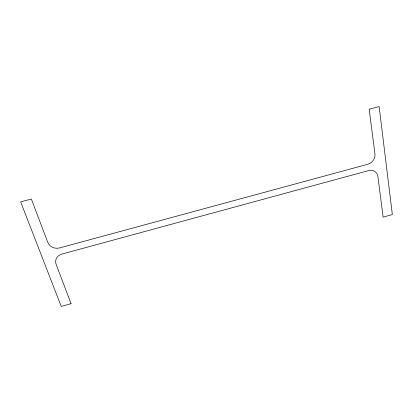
<?xml version="1.0" encoding="UTF-8"?>
<svg xmlns="http://www.w3.org/2000/svg" width="413" height="413" viewBox="0 0 413 413"><rect width="100%" height="100%" fill="white"/><g stroke="black" fill="none" stroke-linecap="round" stroke-linejoin="round"><path stroke-width="0.62" d="M71.067 303.689L61.217 306.42L20.65 201.869L31.342 199.025L47.81 242.41A9.344 8.296 7.8 0 0 59.601 247.934L367.766 164.276A8.983 7.842 -48.1 0 0 374.952 153.884L369.176 109.228L379.134 106.58L392.35 214.559L383.13 217.119L377.854 176.351A8.807 7.63 -45.3 0 0 368.618 170.59L61.888 254.072A9.158 8.059 4.6 0 0 56.08 264.201L71.067 303.689"/></g></svg>
